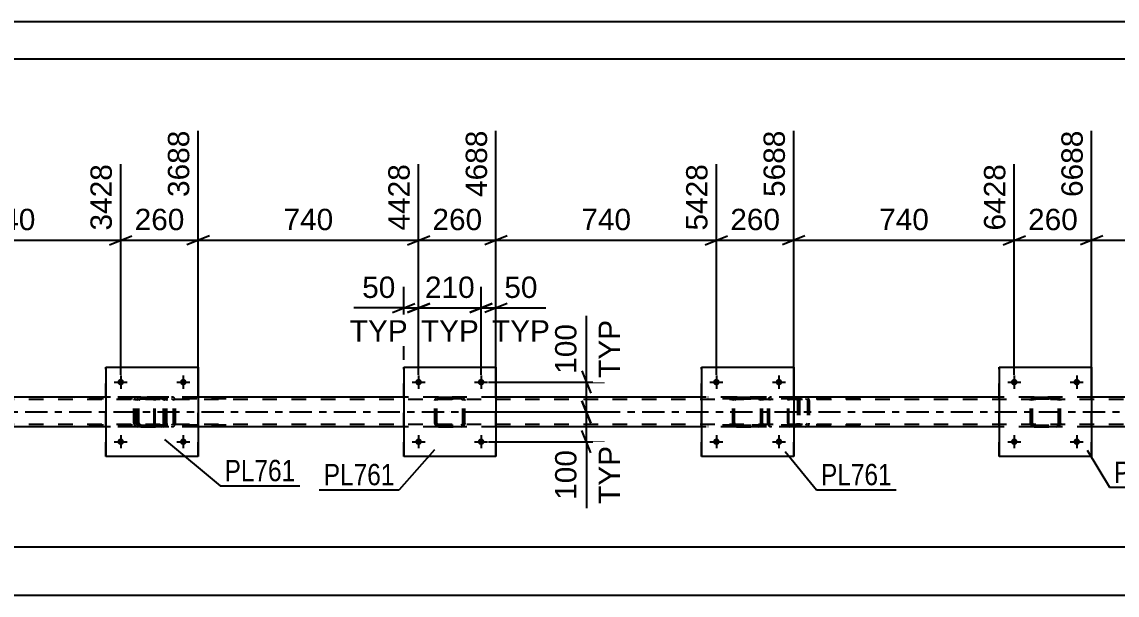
# Model space of a CAD drawing. Header units: millimetres. Extents: x 0 to 841, y 0 to 594.
# Drawn here: x 212.7 to 359.8, y 517.1 to 594 of the extents above; entities that cross this region are included whole.
import ezdxf

# ---------------------------------------------------------------- set-up
doc = ezdxf.new("R2010")
doc.units = ezdxf.units.MM
doc.linetypes.add('DXK_LINE_DOT2', pattern=[3.9198, 1.9599, -1.9599])
doc.linetypes.add('DXK_LINE_DOT3', pattern=[5.9187, 2.979, -0.9799, 0.9799, -0.9799])
doc.styles.add('Arial', font='ARIAL.TTF', dxfattribs={"height": 0.2})
doc.styles.add('Arial Narrow', font='ARIALN.TTF', dxfattribs={"height": 0.2})

# ---------------------------------------------------------------- blocks, each defined once
blk = doc.blocks.new('Unknown-318886728-1115')
at = {"color": 5, "linetype": 'Continuous'}
for p, q in [((841, 594), (0, 594)), ((836, 589), (5, 589))]:
    blk.add_line(p, q, dxfattribs=at)
blk = doc.blocks.new('Part-318886728-5360 - 5344')
at = {"color": 2, "linetype": 'Continuous'}
for p, q in [((263.97, 547.65), (263.97, 535.65)), ((263.97, 547.65), (276.37, 547.65)), ((276.37, 547.65), (276.37, 535.65)), ((276.37, 535.65), (263.97, 535.65))]:
    blk.add_line(p, q, dxfattribs=at)
at = {"color": 7, "linetype": 'DXK_LINE_DOT2'}
for p, q in [((263.97, 535.65), (263.97, 547.65)), ((276.37, 535.65), (276.37, 547.65))]:
    blk.add_line(p, q, dxfattribs=at)
blk = doc.blocks.new('Part-318886728-5349 - 5344')
at = {"color": 7, "linetype": 'DXK_LINE_DOT2'}
for p, q in [((308.17, 543.17), (308.21, 543.35)), ((308.21, 543.35), (308.17, 543.17)), ((308.17, 540.13), (308.17, 543.17)), ((308.41, 543.17), (308.43, 543.26)), ((308.43, 543.26), (308.41, 543.17)), ((308.41, 540.13), (308.41, 543.17)), ((308.43, 543.26), (308.48, 543.34)), ((308.48, 543.34), (308.43, 543.26)), ((308.47, 543.61), (308.65, 543.65)), ((308.65, 543.65), (308.47, 543.61)), ((308.48, 543.34), (308.56, 543.39)), ((308.56, 543.39), (308.48, 543.34)), ((308.56, 543.39), (308.65, 543.41)), ((308.65, 543.41), (308.56, 543.39)), ((308.65, 543.65), (311.69, 543.65)), ((308.65, 543.65), (308.65, 543.65)), ((308.65, 543.65), (311.69, 543.65)), ((308.65, 543.41), (311.69, 543.41)), ((308.65, 543.41), (308.65, 543.41)), ((311.69, 543.41), (308.65, 543.41)), ((311.69, 543.65), (311.69, 543.65)), ((311.69, 543.65), (311.87, 543.61)), ((311.87, 543.61), (311.69, 543.65)), ((311.69, 543.41), (311.69, 543.41)), ((311.69, 543.41), (311.78, 543.39)), ((311.78, 543.39), (311.69, 543.41)), ((311.78, 543.39), (311.86, 543.34)), ((311.86, 543.34), (311.78, 543.39)), ((311.86, 543.34), (311.91, 543.26)), ((311.91, 543.26), (311.86, 543.34)), ((311.91, 543.26), (311.93, 543.17)), ((311.93, 543.17), (311.91, 543.26)), ((311.93, 540.13), (311.93, 543.17)), ((312.13, 543.35), (312.17, 543.17)), ((312.17, 543.17), (312.13, 543.35)), ((312.17, 540.13), (312.17, 543.17)), ((308.21, 539.94), (308.17, 540.13)), ((308.17, 540.13), (308.21, 539.94)), ((308.43, 540.03), (308.41, 540.13)), ((308.41, 540.13), (308.43, 540.03)), ((308.48, 539.96), (308.43, 540.03)), ((308.43, 540.03), (308.48, 539.96)), ((308.56, 539.9), (308.48, 539.96)), ((308.48, 539.96), (308.56, 539.9)), ((308.65, 539.89), (308.56, 539.9)), ((308.56, 539.9), (308.65, 539.89)), ((308.65, 539.89), (311.69, 539.89)), ((308.65, 539.89), (308.65, 539.89)), ((308.65, 539.89), (311.69, 539.89)), ((311.78, 539.9), (311.69, 539.89)), ((311.69, 539.89), (311.78, 539.9)), ((311.69, 539.89), (311.69, 539.89)), ((311.86, 539.96), (311.78, 539.9)), ((311.78, 539.9), (311.86, 539.96)), ((311.91, 540.03), (311.86, 539.96)), ((311.86, 539.96), (311.91, 540.03)), ((311.93, 540.13), (311.91, 540.03)), ((311.91, 540.03), (311.93, 540.13)), ((312.17, 540.13), (312.13, 539.94)), ((312.13, 539.94), (312.17, 540.13)), ((308.65, 539.65), (308.47, 539.68)), ((308.47, 539.68), (308.65, 539.65)), ((308.65, 539.65), (311.69, 539.65)), ((308.65, 539.65), (308.65, 539.65)), ((308.65, 539.65), (311.69, 539.65)), ((311.87, 539.68), (311.69, 539.65)), ((311.69, 539.65), (311.87, 539.68)), ((311.69, 539.65), (311.69, 539.65))]:
    blk.add_line(p, q, dxfattribs=at)
at = {"color": 7, "linetype": 'DXK_LINE_DOT3'}
blk.add_line((310.17, 541.64), (310.17, 541.65), dxfattribs=at)
at = {"color": 7, "linetype": 'DXK_LINE_DOT2'}
for centre, start, end in [((308.65, 543.17), 112.5, 157.5), ((308.65, 543.17), 112.5, 157.5), ((311.69, 543.17), 22.5, 67.5), ((311.69, 543.17), 22.5, 67.5), ((308.65, 540.13), 202.5, 247.5), ((308.65, 540.13), 202.5, 247.5), ((311.69, 540.13), 292.5, 337.5), ((311.69, 540.13), 292.5, 337.5)]:
    blk.add_arc(centre, 0.48, start, end, dxfattribs=at)
blk = doc.blocks.new('Part-318886728-5433 - 5344')
at = {"color": 7, "linetype": 'DXK_LINE_DOT2'}
for p, q in [((230.46, 543.35), (230.44, 543.17)), ((230.44, 540.13), (230.44, 543.17)), ((230.52, 543.51), (230.46, 543.35)), ((230.61, 543.61), (230.52, 543.51)), ((230.58, 543.17), (230.59, 543.26)), ((230.58, 540.13), (230.58, 543.17)), ((230.59, 543.26), (230.62, 543.34)), ((230.71, 543.65), (230.61, 543.61)), ((230.62, 543.34), (230.66, 543.39)), ((230.66, 543.39), (230.71, 543.41)), ((240.12, 543.65), (230.71, 543.65)), ((240.12, 543.41), (230.71, 543.41)), ((231.99, 543.41), (231.99, 543.65)), ((233, 543.61), (232.8, 543.65)), ((232.8, 543.41), (232.9, 543.39)), ((232.9, 543.39), (232.98, 543.34)), ((232.98, 543.34), (233.04, 543.26)), ((233.04, 543.26), (233.06, 543.17)), ((233.06, 540.13), (233.06, 543.17)), ((233.31, 543.17), (233.27, 543.35)), ((233.31, 540.13), (233.31, 543.17)), ((230.44, 540.13), (230.46, 539.94)), ((230.46, 539.94), (230.52, 539.79)), ((230.59, 540.03), (230.58, 540.13)), ((230.62, 539.96), (230.59, 540.03)), ((230.66, 539.9), (230.62, 539.96)), ((230.71, 539.89), (230.66, 539.9)), ((240.12, 539.89), (230.71, 539.89)), ((231.99, 539.65), (231.99, 539.89)), ((232.9, 539.9), (232.8, 539.89)), ((232.98, 539.96), (232.9, 539.9)), ((233.04, 540.03), (232.98, 539.96)), ((233.06, 540.13), (233.04, 540.03)), ((233.27, 539.94), (233.31, 540.13)), ((230.52, 539.79), (230.61, 539.68)), ((230.61, 539.68), (230.71, 539.65)), ((240.12, 539.65), (230.71, 539.65)), ((232.8, 539.65), (233, 539.68))]:
    blk.add_line(p, q, dxfattribs=at)
for centre, start, end in [((232.82, 543.15), 23.8494, 68.8059), ((232.82, 540.14), 291.1941, 336.1506)]:
    blk.add_arc(centre, 0.492, start, end, dxfattribs=at)
blk = doc.blocks.new('Part-318886728-5354 - 5344')
at = {"color": 2, "linetype": 'Continuous'}
for p, q in [((303.97, 547.65), (303.97, 535.65)), ((303.97, 547.65), (316.37, 547.65)), ((316.37, 547.65), (316.37, 535.65)), ((316.37, 535.65), (303.97, 535.65))]:
    blk.add_line(p, q, dxfattribs=at)
at = {"color": 7, "linetype": 'DXK_LINE_DOT2'}
for p, q in [((303.97, 535.65), (303.97, 547.65)), ((316.37, 535.65), (316.37, 547.65))]:
    blk.add_line(p, q, dxfattribs=at)
blk = doc.blocks.new('Part-318886728-5355 - 5344')
at = {"color": 7, "linetype": 'DXK_LINE_DOT2'}
for p, q in [((268.17, 543.17), (268.21, 543.35)), ((268.21, 543.35), (268.17, 543.17)), ((268.17, 540.13), (268.17, 543.17)), ((268.41, 543.17), (268.43, 543.26)), ((268.43, 543.26), (268.41, 543.17)), ((268.41, 540.13), (268.41, 543.17)), ((268.43, 543.26), (268.48, 543.34)), ((268.48, 543.34), (268.43, 543.26)), ((268.47, 543.61), (268.65, 543.65)), ((268.65, 543.65), (268.47, 543.61)), ((268.48, 543.34), (268.56, 543.39)), ((268.56, 543.39), (268.48, 543.34)), ((268.56, 543.39), (268.65, 543.41)), ((268.65, 543.41), (268.56, 543.39)), ((268.65, 543.65), (271.69, 543.65)), ((268.65, 543.65), (268.65, 543.65)), ((268.65, 543.65), (271.69, 543.65)), ((268.65, 543.41), (271.69, 543.41)), ((268.65, 543.41), (268.65, 543.41)), ((271.69, 543.41), (268.65, 543.41)), ((271.69, 543.65), (271.69, 543.65)), ((271.69, 543.65), (271.87, 543.61)), ((271.87, 543.61), (271.69, 543.65)), ((271.69, 543.41), (271.69, 543.41)), ((271.69, 543.41), (271.78, 543.39)), ((271.78, 543.39), (271.69, 543.41)), ((271.78, 543.39), (271.86, 543.34)), ((271.86, 543.34), (271.78, 543.39)), ((271.86, 543.34), (271.91, 543.26)), ((271.91, 543.26), (271.86, 543.34)), ((271.91, 543.26), (271.93, 543.17)), ((271.93, 543.17), (271.91, 543.26)), ((271.93, 540.13), (271.93, 543.17)), ((272.13, 543.35), (272.17, 543.17)), ((272.17, 543.17), (272.13, 543.35)), ((272.17, 540.13), (272.17, 543.17)), ((268.21, 539.94), (268.17, 540.13)), ((268.17, 540.13), (268.21, 539.94)), ((268.43, 540.03), (268.41, 540.13)), ((268.41, 540.13), (268.43, 540.03)), ((268.48, 539.96), (268.43, 540.03)), ((268.43, 540.03), (268.48, 539.96)), ((268.56, 539.9), (268.48, 539.96)), ((268.48, 539.96), (268.56, 539.9)), ((268.65, 539.89), (268.56, 539.9)), ((268.56, 539.9), (268.65, 539.89)), ((268.65, 539.89), (271.69, 539.89)), ((268.65, 539.89), (268.65, 539.89)), ((268.65, 539.89), (271.69, 539.89)), ((271.78, 539.9), (271.69, 539.89)), ((271.69, 539.89), (271.78, 539.9)), ((271.69, 539.89), (271.69, 539.89)), ((271.86, 539.96), (271.78, 539.9)), ((271.78, 539.9), (271.86, 539.96)), ((271.91, 540.03), (271.86, 539.96)), ((271.86, 539.96), (271.91, 540.03)), ((271.93, 540.13), (271.91, 540.03)), ((271.91, 540.03), (271.93, 540.13)), ((272.17, 540.13), (272.13, 539.94)), ((272.13, 539.94), (272.17, 540.13)), ((268.65, 539.65), (268.47, 539.68)), ((268.47, 539.68), (268.65, 539.65)), ((268.65, 539.65), (271.69, 539.65)), ((268.65, 539.65), (268.65, 539.65)), ((268.65, 539.65), (271.69, 539.65)), ((271.87, 539.68), (271.69, 539.65)), ((271.69, 539.65), (271.87, 539.68)), ((271.69, 539.65), (271.69, 539.65))]:
    blk.add_line(p, q, dxfattribs=at)
at = {"color": 7, "linetype": 'DXK_LINE_DOT3'}
blk.add_line((270.17, 541.64), (270.17, 541.65), dxfattribs=at)
at = {"color": 7, "linetype": 'DXK_LINE_DOT2'}
for centre, start, end in [((268.65, 543.17), 112.5, 157.5), ((268.65, 543.17), 112.5, 157.5), ((271.69, 543.17), 22.5, 67.5), ((271.69, 543.17), 22.5, 67.5), ((268.65, 540.13), 202.5, 247.5), ((268.65, 540.13), 202.5, 247.5), ((271.69, 540.13), 292.5, 337.5), ((271.69, 540.13), 292.5, 337.5)]:
    blk.add_arc(centre, 0.48, start, end, dxfattribs=at)
blk = doc.blocks.new('Part-318886728-5361 - 5344')
at = {"color": 7, "linetype": 'DXK_LINE_DOT2'}
for p, q in [((228.17, 543.17), (228.21, 543.35)), ((228.21, 543.35), (228.17, 543.17)), ((228.17, 540.13), (228.17, 543.17)), ((228.41, 543.17), (228.43, 543.26)), ((228.43, 543.26), (228.41, 543.17)), ((228.41, 540.13), (228.41, 543.17)), ((228.43, 543.26), (228.48, 543.34)), ((228.48, 543.34), (228.43, 543.26)), ((228.47, 543.61), (228.65, 543.65)), ((228.65, 543.65), (228.47, 543.61)), ((228.48, 543.34), (228.56, 543.39)), ((228.56, 543.39), (228.48, 543.34)), ((228.56, 543.39), (228.65, 543.41)), ((228.65, 543.41), (228.56, 543.39)), ((228.65, 543.65), (231.69, 543.65)), ((228.65, 543.65), (228.65, 543.65)), ((228.65, 543.65), (231.69, 543.65)), ((228.65, 543.41), (231.69, 543.41)), ((228.65, 543.41), (228.65, 543.41)), ((231.69, 543.41), (228.65, 543.41)), ((231.69, 543.65), (231.69, 543.65)), ((231.69, 543.65), (231.87, 543.61)), ((231.87, 543.61), (231.69, 543.65)), ((231.69, 543.41), (231.69, 543.41)), ((231.69, 543.41), (231.78, 543.39)), ((231.78, 543.39), (231.69, 543.41)), ((231.78, 543.39), (231.86, 543.34)), ((231.86, 543.34), (231.78, 543.39)), ((231.86, 543.34), (231.91, 543.26)), ((231.91, 543.26), (231.86, 543.34)), ((231.91, 543.26), (231.93, 543.17)), ((231.93, 543.17), (231.91, 543.26)), ((231.93, 540.13), (231.93, 543.17)), ((232.13, 543.35), (232.17, 543.17)), ((232.17, 543.17), (232.13, 543.35)), ((232.17, 540.13), (232.17, 543.17)), ((228.21, 539.94), (228.17, 540.13)), ((228.17, 540.13), (228.21, 539.94)), ((228.43, 540.03), (228.41, 540.13)), ((228.41, 540.13), (228.43, 540.03)), ((228.48, 539.96), (228.43, 540.03)), ((228.43, 540.03), (228.48, 539.96)), ((228.56, 539.9), (228.48, 539.96)), ((228.48, 539.96), (228.56, 539.9)), ((228.65, 539.89), (228.56, 539.9)), ((228.56, 539.9), (228.65, 539.89)), ((228.65, 539.89), (231.69, 539.89)), ((228.65, 539.89), (228.65, 539.89)), ((228.65, 539.89), (231.69, 539.89)), ((231.78, 539.9), (231.69, 539.89)), ((231.69, 539.89), (231.78, 539.9)), ((231.69, 539.89), (231.69, 539.89)), ((231.86, 539.96), (231.78, 539.9)), ((231.78, 539.9), (231.86, 539.96)), ((231.91, 540.03), (231.86, 539.96)), ((231.86, 539.96), (231.91, 540.03)), ((231.93, 540.13), (231.91, 540.03)), ((231.91, 540.03), (231.93, 540.13)), ((232.17, 540.13), (232.13, 539.94)), ((232.13, 539.94), (232.17, 540.13)), ((228.65, 539.65), (228.47, 539.68)), ((228.47, 539.68), (228.65, 539.65)), ((228.65, 539.65), (231.69, 539.65)), ((228.65, 539.65), (228.65, 539.65)), ((228.65, 539.65), (231.69, 539.65)), ((231.87, 539.68), (231.69, 539.65)), ((231.69, 539.65), (231.87, 539.68)), ((231.69, 539.65), (231.69, 539.65))]:
    blk.add_line(p, q, dxfattribs=at)
at = {"color": 7, "linetype": 'DXK_LINE_DOT3'}
blk.add_line((230.17, 541.64), (230.17, 541.65), dxfattribs=at)
at = {"color": 7, "linetype": 'DXK_LINE_DOT2'}
for centre, start, end in [((228.65, 543.17), 112.5, 157.5), ((228.65, 543.17), 112.5, 157.5), ((231.69, 543.17), 22.5, 67.5), ((231.69, 543.17), 22.5, 67.5), ((228.65, 540.13), 202.5, 247.5), ((228.65, 540.13), 202.5, 247.5), ((231.69, 540.13), 292.5, 337.5), ((231.69, 540.13), 292.5, 337.5)]:
    blk.add_arc(centre, 0.48, start, end, dxfattribs=at)
blk = doc.blocks.new('Part-318886728-5366 - 5344')
at = {"color": 2, "linetype": 'Continuous'}
for p, q in [((223.97, 547.65), (223.97, 535.65)), ((223.97, 547.65), (236.37, 547.65)), ((236.37, 547.65), (236.37, 535.65)), ((236.37, 535.65), (223.97, 535.65))]:
    blk.add_line(p, q, dxfattribs=at)
at = {"color": 7, "linetype": 'DXK_LINE_DOT2'}
for p, q in [((223.97, 535.65), (223.97, 547.65)), ((236.37, 535.65), (236.37, 547.65))]:
    blk.add_line(p, q, dxfattribs=at)
blk = doc.blocks.new('Bolt-318886728-5367 - 5344')
at = {"linetype": 'Continuous'}
for points in [[(266.41, 537.65, -1), (265.53, 537.65, -1)], [(274.81, 537.65, -1), (273.93, 537.65, -1)]]:
    blk.add_hatch(color=1, dxfattribs=at).paths.add_polyline_path(points)
at = {"color": 1, "linetype": 'Continuous'}
for p, q in [((265.97, 538.53), (265.97, 536.77)), ((274.37, 538.53), (274.37, 536.77)), ((265.09, 537.65), (266.85, 537.65)), ((273.49, 537.65), (275.25, 537.65))]:
    blk.add_line(p, q, dxfattribs=at)
blk = doc.blocks.new('Bolt-318886728-5368 - 5344')
at = {"linetype": 'Continuous'}
for points in [[(266.41, 545.65, -1), (265.53, 545.65, -1)], [(274.81, 545.65, -1), (273.93, 545.65, -1)]]:
    blk.add_hatch(color=1, dxfattribs=at).paths.add_polyline_path(points)
at = {"color": 1, "linetype": 'Continuous'}
for p, q in [((265.97, 546.53), (265.97, 544.77)), ((274.37, 546.53), (274.37, 544.77)), ((265.09, 545.65), (266.85, 545.65)), ((273.49, 545.65), (275.25, 545.65))]:
    blk.add_line(p, q, dxfattribs=at)
blk = doc.blocks.new('Bolt-318886728-5426 - 5344')
at = {"linetype": 'Continuous'}
for points in [[(226.41, 545.65, -1), (225.53, 545.65, -1)], [(234.81, 545.65, -1), (233.93, 545.65, -1)]]:
    blk.add_hatch(color=1, dxfattribs=at).paths.add_polyline_path(points)
at = {"color": 1, "linetype": 'Continuous'}
for p, q in [((225.97, 546.53), (225.97, 544.77)), ((234.37, 546.53), (234.37, 544.77)), ((225.09, 545.65), (226.85, 545.65)), ((233.49, 545.65), (235.25, 545.65))]:
    blk.add_line(p, q, dxfattribs=at)
blk = doc.blocks.new('Bolt-318886728-5369 - 5344')
at = {"linetype": 'Continuous'}
for points in [[(226.41, 537.65, -1), (225.53, 537.65, -1)], [(234.81, 537.65, -1), (233.93, 537.65, -1)]]:
    blk.add_hatch(color=1, dxfattribs=at).paths.add_polyline_path(points)
at = {"color": 1, "linetype": 'Continuous'}
for p, q in [((225.97, 538.53), (225.97, 536.77)), ((234.37, 538.53), (234.37, 536.77)), ((225.09, 537.65), (226.85, 537.65)), ((233.49, 537.65), (235.25, 537.65))]:
    blk.add_line(p, q, dxfattribs=at)
blk = doc.blocks.new('Bolt-318886728-5370 - 5344')
at = {"linetype": 'Continuous'}
for points in [[(346.41, 545.65, -1), (345.53, 545.65, -1)], [(354.81, 545.65, -1), (353.93, 545.65, -1)]]:
    blk.add_hatch(color=1, dxfattribs=at).paths.add_polyline_path(points)
at = {"color": 1, "linetype": 'Continuous'}
for p, q in [((345.97, 546.53), (345.97, 544.77)), ((354.37, 546.53), (354.37, 544.77)), ((345.09, 545.65), (346.85, 545.65)), ((353.49, 545.65), (355.25, 545.65))]:
    blk.add_line(p, q, dxfattribs=at)
blk = doc.blocks.new('Bolt-318886728-5381 - 5344')
at = {"linetype": 'Continuous'}
for points in [[(346.41, 537.65, -1), (345.53, 537.65, -1)], [(354.81, 537.65, -1), (353.93, 537.65, -1)]]:
    blk.add_hatch(color=1, dxfattribs=at).paths.add_polyline_path(points)
at = {"color": 1, "linetype": 'Continuous'}
for p, q in [((345.97, 538.53), (345.97, 536.77)), ((354.37, 538.53), (354.37, 536.77)), ((345.09, 537.65), (346.85, 537.65)), ((353.49, 537.65), (355.25, 537.65))]:
    blk.add_line(p, q, dxfattribs=at)
blk = doc.blocks.new('Part-318886728-5395 - 5344')
at = {"color": 2, "linetype": 'Continuous'}
for p, q in [((343.97, 547.65), (343.97, 535.65)), ((343.97, 547.65), (356.37, 547.65)), ((356.37, 547.65), (356.37, 535.65)), ((356.37, 535.65), (343.97, 535.65))]:
    blk.add_line(p, q, dxfattribs=at)
at = {"color": 7, "linetype": 'DXK_LINE_DOT2'}
for p, q in [((343.97, 535.65), (343.97, 547.65)), ((356.37, 535.65), (356.37, 547.65))]:
    blk.add_line(p, q, dxfattribs=at)
blk = doc.blocks.new('Part-318886728-5396 - 5344')
at = {"color": 7, "linetype": 'DXK_LINE_DOT2'}
for p, q in [((348.17, 543.17), (348.2, 543.35)), ((348.2, 543.35), (348.17, 543.17)), ((348.17, 540.13), (348.17, 543.17)), ((348.41, 543.17), (348.43, 543.26)), ((348.43, 543.26), (348.41, 543.17)), ((348.41, 540.13), (348.41, 543.17)), ((348.43, 543.26), (348.48, 543.34)), ((348.48, 543.34), (348.43, 543.26)), ((348.46, 543.61), (348.65, 543.65)), ((348.65, 543.65), (348.46, 543.61)), ((348.48, 543.34), (348.56, 543.39)), ((348.56, 543.39), (348.48, 543.34)), ((348.56, 543.39), (348.65, 543.41)), ((348.65, 543.41), (348.56, 543.39)), ((348.65, 543.65), (351.69, 543.65)), ((348.65, 543.65), (348.65, 543.65)), ((348.65, 543.65), (351.69, 543.65)), ((348.65, 543.41), (351.69, 543.41)), ((348.65, 543.41), (348.65, 543.41)), ((351.69, 543.41), (348.65, 543.41)), ((351.69, 543.65), (351.69, 543.65)), ((351.69, 543.65), (351.87, 543.61)), ((351.87, 543.61), (351.69, 543.65)), ((351.69, 543.41), (351.69, 543.41)), ((351.69, 543.41), (351.78, 543.39)), ((351.78, 543.39), (351.69, 543.41)), ((351.78, 543.39), (351.86, 543.34)), ((351.86, 543.34), (351.78, 543.39)), ((351.86, 543.34), (351.91, 543.26)), ((351.91, 543.26), (351.86, 543.34)), ((351.91, 543.26), (351.93, 543.17)), ((351.93, 543.17), (351.91, 543.26)), ((351.93, 540.13), (351.93, 543.17)), ((352.13, 543.35), (352.17, 543.17)), ((352.17, 543.17), (352.13, 543.35)), ((352.17, 540.13), (352.17, 543.17)), ((348.2, 539.94), (348.17, 540.13)), ((348.17, 540.13), (348.2, 539.94)), ((348.43, 540.03), (348.41, 540.13)), ((348.41, 540.13), (348.43, 540.03)), ((348.48, 539.96), (348.43, 540.03)), ((348.43, 540.03), (348.48, 539.96)), ((348.56, 539.9), (348.48, 539.96)), ((348.48, 539.96), (348.56, 539.9)), ((348.65, 539.89), (348.56, 539.9)), ((348.56, 539.9), (348.65, 539.89)), ((348.65, 539.89), (351.69, 539.89)), ((348.65, 539.89), (348.65, 539.89)), ((348.65, 539.89), (351.69, 539.89)), ((351.78, 539.9), (351.69, 539.89)), ((351.69, 539.89), (351.78, 539.9)), ((351.69, 539.89), (351.69, 539.89)), ((351.86, 539.96), (351.78, 539.9)), ((351.78, 539.9), (351.86, 539.96)), ((351.91, 540.03), (351.86, 539.96)), ((351.86, 539.96), (351.91, 540.03)), ((351.93, 540.13), (351.91, 540.03)), ((351.91, 540.03), (351.93, 540.13)), ((352.17, 540.13), (352.13, 539.94)), ((352.13, 539.94), (352.17, 540.13)), ((348.65, 539.65), (348.46, 539.68)), ((348.46, 539.68), (348.65, 539.65)), ((348.65, 539.65), (351.69, 539.65)), ((348.65, 539.65), (348.65, 539.65)), ((348.65, 539.65), (351.69, 539.65)), ((351.87, 539.68), (351.69, 539.65)), ((351.69, 539.65), (351.87, 539.68)), ((351.69, 539.65), (351.69, 539.65))]:
    blk.add_line(p, q, dxfattribs=at)
at = {"color": 7, "linetype": 'DXK_LINE_DOT3'}
blk.add_line((350.17, 541.64), (350.17, 541.65), dxfattribs=at)
at = {"color": 7, "linetype": 'DXK_LINE_DOT2'}
for centre, start, end in [((348.65, 543.17), 112.5, 157.5), ((348.65, 543.17), 112.5, 157.5), ((351.69, 543.17), 22.5, 67.5), ((351.69, 543.17), 22.5, 67.5), ((348.65, 540.13), 202.5, 247.5), ((348.65, 540.13), 202.5, 247.5), ((351.69, 540.13), 292.5, 337.5), ((351.69, 540.13), 292.5, 337.5)]:
    blk.add_arc(centre, 0.48, start, end, dxfattribs=at)
blk = doc.blocks.new('Part-318886728-5453 - 5344')
at = {"color": 7, "linetype": 'DXK_LINE_DOT2'}
for p, q in [((764.37, 543.33), (88.85, 543.33)), ((236.37, 543.65), (223.97, 543.65)), ((276.37, 543.65), (263.97, 543.65)), ((316.37, 543.65), (303.97, 543.65)), ((356.37, 543.65), (343.97, 543.65)), ((764.37, 539.97), (88.85, 539.97)), ((236.37, 539.65), (223.97, 539.65)), ((276.37, 539.65), (263.97, 539.65)), ((316.37, 539.65), (303.97, 539.65)), ((356.37, 539.65), (343.97, 539.65))]:
    blk.add_line(p, q, dxfattribs=at)
at = {"color": 2, "linetype": 'Continuous'}
for p, q in [((223.97, 543.65), (196.37, 543.65)), ((263.97, 543.65), (236.37, 543.65)), ((303.97, 543.65), (276.37, 543.65)), ((343.97, 543.65), (316.37, 543.65)), ((383.97, 543.65), (356.37, 543.65)), ((223.97, 539.65), (196.37, 539.65)), ((263.97, 539.65), (236.37, 539.65)), ((303.97, 539.65), (276.37, 539.65)), ((343.97, 539.65), (316.37, 539.65)), ((383.97, 539.65), (356.37, 539.65))]:
    blk.add_line(p, q, dxfattribs=at)
at = {"color": 7, "linetype": 'DXK_LINE_DOT3'}
blk.add_line((88.85, 541.65), (764.37, 541.65), dxfattribs=at)
blk = doc.blocks.new('Bolt-318886728-5455 - 5344')
at = {"linetype": 'Continuous'}
for points in [[(306.41, 537.65, -1), (305.53, 537.65, -1)], [(314.81, 537.65, -1), (313.93, 537.65, -1)]]:
    blk.add_hatch(color=1, dxfattribs=at).paths.add_polyline_path(points)
at = {"color": 1, "linetype": 'Continuous'}
for p, q in [((305.97, 538.53), (305.97, 536.77)), ((314.37, 538.53), (314.37, 536.77)), ((305.09, 537.65), (306.85, 537.65)), ((313.49, 537.65), (315.25, 537.65))]:
    blk.add_line(p, q, dxfattribs=at)
blk = doc.blocks.new('Bolt-318886728-5456 - 5344')
at = {"linetype": 'Continuous'}
for points in [[(306.41, 545.65, -1), (305.53, 545.65, -1)], [(314.81, 545.65, -1), (313.93, 545.65, -1)]]:
    blk.add_hatch(color=1, dxfattribs=at).paths.add_polyline_path(points)
at = {"color": 1, "linetype": 'Continuous'}
for p, q in [((305.97, 546.53), (305.97, 544.77)), ((314.37, 546.53), (314.37, 544.77)), ((305.09, 545.65), (306.85, 545.65)), ((313.49, 545.65), (315.25, 545.65))]:
    blk.add_line(p, q, dxfattribs=at)
blk = doc.blocks.new('Part-318886728-5563 - 5344')
at = {"color": 7, "linetype": 'DXK_LINE_DOT2'}
for p, q in [((316.61, 543.65), (304.84, 543.65)), ((316.61, 543.41), (304.84, 543.41)), ((312.91, 543.35), (312.87, 543.17)), ((312.87, 540.13), (312.87, 543.17)), ((313.12, 543.17), (313.14, 543.26)), ((313.12, 540.13), (313.12, 543.17)), ((313.14, 543.26), (313.2, 543.34)), ((313.38, 543.65), (313.18, 543.61)), ((313.2, 543.34), (313.28, 543.39)), ((313.28, 543.39), (313.38, 543.41)), ((316.81, 543.61), (316.61, 543.65)), ((316.61, 543.41), (316.71, 543.39)), ((316.71, 543.39), (316.79, 543.34)), ((316.79, 543.34), (316.85, 543.26)), ((316.85, 543.26), (316.87, 543.17)), ((316.87, 543.17), (316.87, 540.13)), ((317.09, 543.33), (317.09, 543.35)), ((317.12, 543.17), (317.09, 543.33)), ((317.12, 543.17), (317.12, 540.13)), ((316.61, 539.89), (304.84, 539.89)), ((312.87, 540.13), (312.91, 539.94)), ((313.14, 540.03), (313.12, 540.13)), ((313.2, 539.96), (313.14, 540.03)), ((313.28, 539.9), (313.2, 539.96)), ((313.38, 539.89), (313.28, 539.9)), ((316.71, 539.9), (316.61, 539.89)), ((316.79, 539.96), (316.71, 539.9)), ((316.85, 540.03), (316.79, 539.96)), ((316.85, 540.06), (316.87, 540.13)), ((316.85, 540.03), (316.85, 540.06)), ((317.09, 539.94), (317.11, 540.06)), ((317.11, 540.06), (317.12, 540.13)), ((316.61, 539.65), (304.84, 539.65)), ((313.18, 539.68), (313.38, 539.65)), ((316.61, 539.65), (316.81, 539.68))]:
    blk.add_line(p, q, dxfattribs=at)
for centre, start, end in [((313.36, 543.15), 110.7583, 155.68), ((316.63, 543.15), 24.32, 69.2417), ((313.36, 540.15), 204.32, 249.2417), ((316.63, 540.15), 290.7583, 335.68)]:
    blk.add_arc(centre, 0.496, start, end, dxfattribs=at)
blk = doc.blocks.new('Part-318886728-5578 - 5344')
at = {"color": 7, "linetype": 'DXK_LINE_DOT2'}
for p, q in [((231.48, 543.65), (219.7, 543.65)), ((231.48, 543.41), (219.7, 543.41)), ((227.77, 543.35), (227.73, 543.17)), ((227.73, 540.13), (227.73, 543.17)), ((227.99, 543.17), (228.01, 543.26)), ((227.99, 540.13), (227.99, 543.17)), ((228.01, 543.26), (228.06, 543.34)), ((228.24, 543.65), (228.05, 543.61)), ((228.06, 543.34), (228.15, 543.39)), ((228.15, 543.39), (228.24, 543.41)), ((231.67, 543.61), (231.48, 543.65)), ((231.48, 543.41), (231.58, 543.39)), ((231.58, 543.39), (231.66, 543.34)), ((231.66, 543.34), (231.72, 543.26)), ((231.72, 543.26), (231.73, 543.17)), ((231.73, 540.13), (231.73, 543.17)), ((231.99, 543.17), (231.95, 543.35)), ((231.99, 540.13), (231.99, 543.17)), ((231.48, 539.89), (219.7, 539.89)), ((227.73, 540.13), (227.77, 539.94)), ((228.01, 540.03), (227.99, 540.13)), ((228.06, 539.96), (228.01, 540.03)), ((228.15, 539.9), (228.06, 539.96)), ((228.24, 539.89), (228.15, 539.9)), ((231.58, 539.9), (231.48, 539.89)), ((231.66, 539.96), (231.58, 539.9)), ((231.72, 540.03), (231.66, 539.96)), ((231.73, 540.13), (231.72, 540.03)), ((231.95, 539.94), (231.99, 540.13)), ((231.48, 539.65), (219.7, 539.65)), ((228.05, 539.68), (228.24, 539.65)), ((231.48, 539.65), (231.67, 539.68))]:
    blk.add_line(p, q, dxfattribs=at)
for centre, start, end in [((228.22, 543.15), 110.7583, 155.68), ((231.5, 543.15), 24.32, 69.2417), ((228.22, 540.15), 204.32, 249.2417), ((231.5, 540.15), 290.7583, 335.68)]:
    blk.add_arc(centre, 0.496, start, end, dxfattribs=at)
blk = doc.blocks.new('Part-318886728-5580 - 5344')
at = {"color": 7, "linetype": 'DXK_LINE_DOT2'}
for p, q in [((315.6, 543.35), (315.58, 543.17)), ((315.58, 540.13), (315.58, 543.17)), ((315.66, 543.51), (315.6, 543.35)), ((315.74, 543.61), (315.66, 543.51)), ((315.71, 543.17), (315.72, 543.26)), ((315.71, 540.13), (315.71, 543.17)), ((315.72, 543.26), (315.75, 543.34)), ((315.85, 543.65), (315.74, 543.61)), ((315.75, 543.34), (315.8, 543.39)), ((315.8, 543.39), (315.85, 543.41)), ((325.25, 543.65), (315.85, 543.65)), ((325.25, 543.41), (315.85, 543.41)), ((317.12, 543.65), (317.12, 543.41)), ((318.13, 543.61), (317.94, 543.65)), ((317.94, 543.41), (318.04, 543.39)), ((318.04, 543.39), (318.12, 543.34)), ((318.12, 543.34), (318.17, 543.26)), ((318.17, 543.26), (318.19, 543.17)), ((318.19, 543.17), (318.19, 540.13)), ((318.41, 543.33), (318.4, 543.35)), ((318.44, 543.17), (318.41, 543.33)), ((318.44, 543.17), (318.44, 540.13)), ((315.58, 540.13), (315.6, 539.94)), ((315.6, 539.94), (315.66, 539.79)), ((315.72, 540.03), (315.71, 540.13)), ((315.75, 539.96), (315.72, 540.03)), ((315.8, 539.9), (315.75, 539.96)), ((315.85, 539.89), (315.8, 539.9)), ((325.25, 539.89), (315.85, 539.89)), ((317.12, 539.65), (317.12, 539.89)), ((318.04, 539.9), (317.94, 539.89)), ((318.12, 539.96), (318.04, 539.9)), ((318.17, 540.03), (318.12, 539.96)), ((318.17, 540.03), (318.18, 540.06)), ((318.18, 540.06), (318.19, 540.13)), ((318.4, 539.94), (318.43, 540.06)), ((318.43, 540.06), (318.44, 540.13)), ((315.66, 539.79), (315.74, 539.68)), ((315.74, 539.68), (315.85, 539.65)), ((325.25, 539.65), (315.85, 539.65)), ((317.94, 539.65), (318.13, 539.68))]:
    blk.add_line(p, q, dxfattribs=at)
for centre, start, end in [((317.95, 543.15), 23.8494, 68.8059), ((317.95, 540.14), 291.1941, 336.1506)]:
    blk.add_arc(centre, 0.492, start, end, dxfattribs=at)
blk = doc.blocks.new('StraightDimension-318886728-6317 - 5344')
at = {"color": 7, "linetype": 'Continuous'}
for p, q in [((236.37, 544.65), (236.37, 579.4)), ((265.97, 546.65), (265.97, 574.9)), ((237.87, 565.3), (234.87, 564.1)), ((264.47, 564.1), (267.47, 565.3)), ((236.37, 564.7), (265.97, 564.7))]:
    blk.add_line(p, q, dxfattribs=at)
at = {"color": 0}
blk.add_wipeout([(255.11, 565.45), (255.11, 569.65), (247.23, 569.65), (247.23, 565.45)], dxfattribs=at)
at = {"color": 3, "style": 'Arial'}
blk.add_text('740', height=2.865, dxfattribs=at).set_placement((247.83, 566.05))
at = {"color": 0, "linetype": 'Continuous'}
blk.add_wipeout([(265.37, 575.5), (261.17, 575.5), (261.17, 565.4), (265.37, 565.4)], dxfattribs=at)
at = {"color": 3, "linetype": 'Continuous', "style": 'Arial'}
blk.add_text('4428', height=2.865, rotation=90.0002, dxfattribs=at).set_placement((264.77, 566))
blk = doc.blocks.new('StraightDimension-318886728-6357 - 5344')
at = {"color": 7, "linetype": 'Continuous'}
for p, q in [((196.37, 544.65), (196.37, 579.4)), ((225.97, 546.65), (225.97, 574.9)), ((197.87, 565.3), (194.87, 564.1)), ((224.47, 564.1), (227.47, 565.3)), ((196.37, 564.7), (225.97, 564.7))]:
    blk.add_line(p, q, dxfattribs=at)
at = {"color": 0}
blk.add_wipeout([(215.1, 565.45), (215.1, 569.65), (207.23, 569.65), (207.23, 565.45)], dxfattribs=at)
at = {"color": 3, "style": 'Arial'}
blk.add_text('740', height=2.865, dxfattribs=at).set_placement((207.83, 566.05))
at = {"color": 0, "linetype": 'Continuous'}
blk.add_wipeout([(225.37, 575.5), (221.17, 575.5), (221.17, 565.4), (225.37, 565.4)], dxfattribs=at)
at = {"color": 3, "linetype": 'Continuous', "style": 'Arial'}
blk.add_text('3428', height=2.865, rotation=90.0002, dxfattribs=at).set_placement((224.77, 566))
blk = doc.blocks.new('StraightDimension-318886728-6257 - 5344')
at = {"color": 7, "linetype": 'Continuous'}
for p, q in [((316.37, 544.65), (316.37, 579.4)), ((305.97, 546.65), (305.97, 574.9)), ((304.47, 564.1), (307.47, 565.3)), ((317.87, 565.3), (314.87, 564.1)), ((305.97, 564.7), (316.37, 564.7))]:
    blk.add_line(p, q, dxfattribs=at)
at = {"color": 0}
blk.add_wipeout([(315.11, 565.45), (315.11, 569.65), (307.24, 569.65), (307.24, 565.45)], dxfattribs=at)
at = {"color": 3, "style": 'Arial'}
blk.add_text('260', height=2.865, dxfattribs=at).set_placement((307.84, 566.05))
at = {"color": 0, "linetype": 'Continuous'}
blk.add_wipeout([(315.77, 580), (311.57, 580), (311.57, 569.9), (315.77, 569.9)], dxfattribs=at)
at = {"color": 3, "linetype": 'Continuous', "style": 'Arial'}
blk.add_text('5688', height=2.865, rotation=90.0002, dxfattribs=at).set_placement((315.17, 570.5))
blk = doc.blocks.new('StraightDimension-318886728-5663 - 5344')
at = {"color": 7, "linetype": 'Continuous'}
for p, q in [((265.97, 546.65), (265.97, 558.45)), ((274.37, 546.65), (274.37, 558.45)), ((264.47, 555), (267.47, 556.2)), ((275.87, 556.2), (272.87, 555)), ((265.97, 555.6), (274.37, 555.6))]:
    blk.add_line(p, q, dxfattribs=at)
at = {"color": 0}
blk.add_wipeout([(274.1, 556.35), (274.1, 560.55), (266.23, 560.55), (266.23, 556.35)], dxfattribs=at)
at = {"color": 0, "linetype": 'Continuous'}
blk.add_wipeout([(274.66, 550.5), (274.66, 554.7), (265.68, 554.7), (265.68, 550.5)], dxfattribs=at)
at = {"color": 3, "style": 'Arial'}
blk.add_text('210', height=2.865, dxfattribs=at).set_placement((266.83, 556.95))
at = {"color": 3, "linetype": 'Continuous', "style": 'Arial'}
blk.add_text('TYP', height=2.865, dxfattribs=at).set_placement((266.28, 551.1))
blk = doc.blocks.new('StraightDimension-318886728-5679 - 5344')
at = {"color": 7, "linetype": 'Continuous'}
for p, q in [((274.37, 546.65), (274.37, 558.45)), ((276.37, 548.65), (276.37, 558.45)), ((272.87, 555), (275.87, 556.2)), ((277.87, 556.2), (274.87, 555)), ((274.37, 555.6), (276.37, 555.6)), ((276.37, 555.6), (283.07, 555.6)), ((276.37, 555.6), (283.07, 555.6))]:
    blk.add_line(p, q, dxfattribs=at)
at = {"color": 0}
blk.add_wipeout([(282.54, 556.35), (282.54, 560.55), (276.89, 560.55), (276.89, 556.35)], dxfattribs=at)
at = {"color": 0, "linetype": 'Continuous'}
blk.add_wipeout([(284.21, 550.5), (284.21, 554.7), (275.23, 554.7), (275.23, 550.5)], dxfattribs=at)
at = {"color": 3, "style": 'Arial'}
blk.add_text('50', height=2.865, dxfattribs=at).set_placement((277.49, 556.95))
at = {"color": 3, "linetype": 'Continuous', "style": 'Arial'}
blk.add_text('TYP', height=2.865, dxfattribs=at).set_placement((275.83, 551.1))
blk = doc.blocks.new('StraightDimension-318886728-5631 - 5344')
at = {"color": 7, "linetype": 'Continuous'}
blk.add_line((88.85, 523.53), (798.22, 523.53), dxfattribs=at)
blk = doc.blocks.new('StraightDimension-318886728-5652 - 5344')
at = {"color": 7, "linetype": 'Continuous'}
blk.add_line((88.21, 517.06), (798.86, 517.06), dxfattribs=at)
blk = doc.blocks.new('StraightDimension-318886728-5692 - 5344')
at = {"color": 7, "linetype": 'Continuous'}
for p, q in [((263.97, 548.65), (263.97, 558.45)), ((265.97, 546.65), (265.97, 558.45)), ((262.47, 555), (265.47, 556.2)), ((267.47, 556.2), (264.47, 555)), ((263.97, 555.6), (257.27, 555.6)), ((263.97, 555.6), (257.27, 555.6)), ((263.97, 555.6), (265.97, 555.6))]:
    blk.add_line(p, q, dxfattribs=at)
at = {"color": 0}
blk.add_wipeout([(263.44, 556.35), (263.44, 560.55), (257.8, 560.55), (257.8, 556.35)], dxfattribs=at)
at = {"color": 0, "linetype": 'Continuous'}
blk.add_wipeout([(265.11, 550.5), (265.11, 554.7), (256.13, 554.7), (256.13, 550.5)], dxfattribs=at)
at = {"color": 3, "style": 'Arial'}
blk.add_text('50', height=2.865, dxfattribs=at).set_placement((258.4, 556.95))
at = {"color": 3, "linetype": 'Continuous', "style": 'Arial'}
blk.add_text('TYP', height=2.865, dxfattribs=at).set_placement((256.73, 551.1))
blk = doc.blocks.new('StraightDimension-318886728-5723 - 5344')
at = {"color": 7, "linetype": 'Continuous'}
for p, q in [((288.52, 545.65), (288.52, 554.57)), ((288.52, 545.65), (288.52, 554.57)), ((287.92, 547.15), (289.12, 544.15)), ((275.37, 545.65), (290.92, 545.65)), ((288.52, 541.65), (288.52, 545.65)), ((289.12, 540.15), (287.92, 543.15)), ((275.17, 541.65), (290.92, 541.65))]:
    blk.add_line(p, q, dxfattribs=at)
at = {"color": 0, "linetype": 'Continuous'}
blk.add_wipeout([(293.62, 554.59), (289.42, 554.59), (289.42, 545.62), (293.62, 545.62)], dxfattribs=at)
at = {"color": 0}
blk.add_wipeout([(287.77, 554.04), (283.57, 554.04), (283.57, 546.17), (287.77, 546.17)], dxfattribs=at)
at = {"color": 3, "style": 'Arial'}
blk.add_text('100', height=2.865, rotation=90.0002, dxfattribs=at).set_placement((287.17, 546.77))
at = {"color": 3, "linetype": 'Continuous', "style": 'Arial'}
blk.add_text('TYP', height=2.865, rotation=90.0002, dxfattribs=at).set_placement((293.02, 546.22))
blk = doc.blocks.new('StraightDimension-318886728-5746 - 5344')
at = {"color": 7, "linetype": 'Continuous'}
for p, q in [((287.92, 543.15), (289.12, 540.15)), ((275.17, 541.65), (290.92, 541.65)), ((288.52, 537.65), (288.52, 541.65)), ((289.12, 536.15), (287.92, 539.15)), ((275.37, 537.65), (290.92, 537.65)), ((288.52, 537.65), (288.52, 528.73)), ((288.52, 537.65), (288.52, 528.73))]:
    blk.add_line(p, q, dxfattribs=at)
at = {"color": 0}
blk.add_wipeout([(287.77, 537.12), (283.57, 537.12), (283.57, 529.25), (287.77, 529.25)], dxfattribs=at)
at = {"color": 0, "linetype": 'Continuous'}
blk.add_wipeout([(293.62, 537.67), (289.42, 537.67), (289.42, 528.7), (293.62, 528.7)], dxfattribs=at)
at = {"color": 3, "style": 'Arial'}
blk.add_text('100', height=2.865, rotation=90.0002, dxfattribs=at).set_placement((287.17, 529.85))
at = {"color": 3, "linetype": 'Continuous', "style": 'Arial'}
blk.add_text('TYP', height=2.865, rotation=90.0002, dxfattribs=at).set_placement((293.02, 529.3))
blk = doc.blocks.new('StraightDimension-318886728-6197 - 5344')
at = {"color": 7, "linetype": 'Continuous'}
for p, q in [((356.37, 544.65), (356.37, 579.4)), ((385.97, 546.65), (385.97, 574.9)), ((357.87, 565.3), (354.87, 564.1)), ((384.47, 564.1), (387.47, 565.3)), ((356.37, 564.7), (385.97, 564.7))]:
    blk.add_line(p, q, dxfattribs=at)
at = {"color": 0}
blk.add_wipeout([(375.1, 565.45), (375.1, 569.65), (367.23, 569.65), (367.23, 565.45)], dxfattribs=at)
at = {"color": 3, "style": 'Arial'}
blk.add_text('740', height=2.865, dxfattribs=at).set_placement((367.83, 566.05))
at = {"color": 0, "linetype": 'Continuous'}
blk.add_wipeout([(385.37, 575.5), (381.17, 575.5), (381.17, 565.4), (385.37, 565.4)], dxfattribs=at)
at = {"color": 3, "linetype": 'Continuous', "style": 'Arial'}
blk.add_text('7428', height=2.865, rotation=90.0002, dxfattribs=at).set_placement((384.77, 566))
blk = doc.blocks.new('StraightDimension-318886728-6217 - 5344')
at = {"color": 7, "linetype": 'Continuous'}
for p, q in [((356.37, 544.65), (356.37, 579.4)), ((345.97, 546.65), (345.97, 574.9)), ((344.47, 564.1), (347.47, 565.3)), ((357.87, 565.3), (354.87, 564.1)), ((345.97, 564.7), (356.37, 564.7))]:
    blk.add_line(p, q, dxfattribs=at)
at = {"color": 0}
blk.add_wipeout([(355.1, 565.45), (355.1, 569.65), (347.23, 569.65), (347.23, 565.45)], dxfattribs=at)
at = {"color": 3, "style": 'Arial'}
blk.add_text('260', height=2.865, dxfattribs=at).set_placement((347.83, 566.05))
at = {"color": 0, "linetype": 'Continuous'}
blk.add_wipeout([(355.77, 580), (351.57, 580), (351.57, 569.9), (355.77, 569.9)], dxfattribs=at)
at = {"color": 3, "linetype": 'Continuous', "style": 'Arial'}
blk.add_text('6688', height=2.865, rotation=90.0002, dxfattribs=at).set_placement((355.17, 570.5))
blk = doc.blocks.new('StraightDimension-318886728-6237 - 5344')
at = {"color": 7, "linetype": 'Continuous'}
for p, q in [((316.37, 544.65), (316.37, 579.4)), ((345.97, 546.65), (345.97, 574.9)), ((317.87, 565.3), (314.87, 564.1)), ((344.47, 564.1), (347.47, 565.3)), ((316.37, 564.7), (345.97, 564.7))]:
    blk.add_line(p, q, dxfattribs=at)
at = {"color": 0}
blk.add_wipeout([(335.1, 565.45), (335.1, 569.65), (327.23, 569.65), (327.23, 565.45)], dxfattribs=at)
at = {"color": 3, "style": 'Arial'}
blk.add_text('740', height=2.865, dxfattribs=at).set_placement((327.83, 566.05))
at = {"color": 0, "linetype": 'Continuous'}
blk.add_wipeout([(345.37, 575.5), (341.17, 575.5), (341.17, 565.4), (345.37, 565.4)], dxfattribs=at)
at = {"color": 3, "linetype": 'Continuous', "style": 'Arial'}
blk.add_text('6428', height=2.865, rotation=90.0002, dxfattribs=at).set_placement((344.77, 566))
blk = doc.blocks.new('StraightDimension-318886728-6277 - 5344')
at = {"color": 7, "linetype": 'Continuous'}
for p, q in [((276.37, 544.65), (276.37, 579.4)), ((305.97, 546.65), (305.97, 574.9)), ((277.87, 565.3), (274.87, 564.1)), ((304.47, 564.1), (307.47, 565.3)), ((276.37, 564.7), (305.97, 564.7))]:
    blk.add_line(p, q, dxfattribs=at)
at = {"color": 0}
blk.add_wipeout([(295.11, 565.45), (295.11, 569.65), (287.23, 569.65), (287.23, 565.45)], dxfattribs=at)
at = {"color": 3, "style": 'Arial'}
blk.add_text('740', height=2.865, dxfattribs=at).set_placement((287.83, 566.05))
at = {"color": 0, "linetype": 'Continuous'}
blk.add_wipeout([(305.37, 575.5), (301.17, 575.5), (301.17, 565.4), (305.37, 565.4)], dxfattribs=at)
at = {"color": 3, "linetype": 'Continuous', "style": 'Arial'}
blk.add_text('5428', height=2.865, rotation=90.0002, dxfattribs=at).set_placement((304.77, 566))
blk = doc.blocks.new('StraightDimension-318886728-6297 - 5344')
at = {"color": 7, "linetype": 'Continuous'}
for p, q in [((276.37, 544.65), (276.37, 579.4)), ((265.97, 546.65), (265.97, 574.9)), ((264.47, 564.1), (267.47, 565.3)), ((277.87, 565.3), (274.87, 564.1)), ((265.97, 564.7), (276.37, 564.7))]:
    blk.add_line(p, q, dxfattribs=at)
at = {"color": 0}
blk.add_wipeout([(275.1, 565.45), (275.1, 569.65), (267.23, 569.65), (267.23, 565.45)], dxfattribs=at)
at = {"color": 3, "style": 'Arial'}
blk.add_text('260', height=2.865, dxfattribs=at).set_placement((267.83, 566.05))
at = {"color": 0, "linetype": 'Continuous'}
blk.add_wipeout([(275.77, 580), (271.57, 580), (271.57, 569.9), (275.77, 569.9)], dxfattribs=at)
at = {"color": 3, "linetype": 'Continuous', "style": 'Arial'}
blk.add_text('4688', height=2.865, rotation=90.0002, dxfattribs=at).set_placement((275.17, 570.5))
blk = doc.blocks.new('StraightDimension-318886728-6337 - 5344')
at = {"color": 7, "linetype": 'Continuous'}
for p, q in [((236.37, 544.65), (236.37, 579.4)), ((225.97, 546.65), (225.97, 574.9)), ((224.47, 564.1), (227.47, 565.3)), ((237.87, 565.3), (234.87, 564.1)), ((225.97, 564.7), (236.37, 564.7))]:
    blk.add_line(p, q, dxfattribs=at)
at = {"color": 0}
blk.add_wipeout([(235.11, 565.45), (235.11, 569.65), (227.24, 569.65), (227.24, 565.45)], dxfattribs=at)
at = {"color": 3, "style": 'Arial'}
blk.add_text('260', height=2.865, dxfattribs=at).set_placement((227.84, 566.05))
at = {"color": 0, "linetype": 'Continuous'}
blk.add_wipeout([(235.77, 580), (231.57, 580), (231.57, 569.9), (235.77, 569.9)], dxfattribs=at)
at = {"color": 3, "linetype": 'Continuous', "style": 'Arial'}
blk.add_text('3688', height=2.865, rotation=90.0002, dxfattribs=at).set_placement((235.17, 570.5))
blk = doc.blocks.new('Mark-318886728-5350 - 5344')
at = {"color": 0}
blk.add_wipeout([(329.52, 531.81), (329.52, 534.81), (320.02, 534.81), (320.02, 531.81)], dxfattribs=at)
blk.add_wipeout([(329.52, 531.81), (329.52, 534.81), (320.02, 534.81), (320.02, 531.81)], dxfattribs=at)
at = {"color": 30, "linetype": 'Continuous'}
for p, q in [((315.21, 536.35), (319.42, 531.21)), ((319.42, 531.21), (330.12, 531.21))]:
    blk.add_line(p, q, dxfattribs=at)
at = {"color": 3, "style": 'Arial Narrow'}
blk.add_text('PL761', height=2.863, dxfattribs=at).set_placement((320.02, 531.81))
blk = doc.blocks.new('Mark-318886728-5362 - 5344')
at = {"color": 0}
blk.add_wipeout([(249.43, 532.35), (249.43, 535.35), (239.92, 535.35), (239.92, 532.35)], dxfattribs=at)
blk.add_wipeout([(249.43, 532.35), (249.43, 535.35), (239.92, 535.35), (239.92, 532.35)], dxfattribs=at)
at = {"color": 30, "linetype": 'Continuous'}
for p, q in [((231.86, 537.95), (239.32, 531.75)), ((239.32, 531.75), (250.03, 531.75))]:
    blk.add_line(p, q, dxfattribs=at)
at = {"color": 3, "style": 'Arial Narrow'}
blk.add_text('PL761', height=2.863, dxfattribs=at).set_placement((239.92, 532.35))
blk = doc.blocks.new('Mark-318886728-5356 - 5344')
at = {"color": 0}
blk.add_wipeout([(262.75, 531.81), (262.75, 534.81), (253.24, 534.81), (253.24, 531.81)], dxfattribs=at)
blk.add_wipeout([(262.75, 531.81), (262.75, 534.81), (253.24, 534.81), (253.24, 531.81)], dxfattribs=at)
at = {"color": 30, "linetype": 'Continuous'}
for p in [(268.13, 536.57), (252.64, 531.21)]:
    blk.add_line(p, (263.35, 531.21), dxfattribs=at)
at = {"color": 3, "style": 'Arial Narrow'}
blk.add_text('PL761', height=2.863, dxfattribs=at).set_placement((253.24, 531.81))
blk = doc.blocks.new('Mark-318886728-5391 - 5344')
at = {"color": 0}
blk.add_wipeout([(368.86, 532.13), (368.86, 535.13), (359.36, 535.13), (359.36, 532.13)], dxfattribs=at)
blk.add_wipeout([(368.86, 532.13), (368.86, 535.13), (359.36, 535.13), (359.36, 532.13)], dxfattribs=at)
at = {"color": 30, "linetype": 'Continuous'}
for p, q in [((355.78, 536.51), (358.76, 531.53)), ((358.76, 531.53), (369.46, 531.53))]:
    blk.add_line(p, q, dxfattribs=at)
at = {"color": 3, "style": 'Arial Narrow'}
blk.add_text('PL761', height=2.863, dxfattribs=at).set_placement((359.36, 532.13))

msp = doc.modelspace()

# ---------------------------------------------------------------- block references
for name in ['Unknown-318886728-1115', 'Part-318886728-5366 - 5344', 'Part-318886728-5360 - 5344', 'Part-318886728-5354 - 5344', 'Part-318886728-5395 - 5344', 'Bolt-318886728-5426 - 5344', 'Bolt-318886728-5368 - 5344', 'Bolt-318886728-5456 - 5344', 'Bolt-318886728-5370 - 5344', 'Part-318886728-5453 - 5344', 'Part-318886728-5578 - 5344', 'Part-318886728-5361 - 5344', 'Part-318886728-5433 - 5344', 'Part-318886728-5355 - 5344', 'Part-318886728-5563 - 5344', 'Part-318886728-5349 - 5344', 'Part-318886728-5580 - 5344', 'Part-318886728-5396 - 5344', 'Bolt-318886728-5369 - 5344', 'Bolt-318886728-5367 - 5344', 'Bolt-318886728-5455 - 5344', 'Bolt-318886728-5381 - 5344']:
    msp.add_blockref(name, (0, 0))

# ---------------------------------------------------------------- next in the draw order: block references
for name in ['StraightDimension-318886728-6257 - 5344', 'StraightDimension-318886728-6357 - 5344', 'StraightDimension-318886728-6317 - 5344', 'StraightDimension-318886728-6197 - 5344', 'StraightDimension-318886728-5631 - 5344']:
    msp.add_blockref(name, (0, 0))

# ---------------------------------------------------------------- next in the draw order: block references
for name in ['StraightDimension-318886728-6337 - 5344', 'StraightDimension-318886728-6217 - 5344', 'StraightDimension-318886728-5663 - 5344', 'StraightDimension-318886728-5652 - 5344']:
    msp.add_blockref(name, (0, 0))

# ---------------------------------------------------------------- next in the draw order: block references
for name in ['StraightDimension-318886728-6237 - 5344', 'StraightDimension-318886728-5692 - 5344', 'StraightDimension-318886728-5679 - 5344', 'Mark-318886728-5362 - 5344', 'Mark-318886728-5356 - 5344', 'Mark-318886728-5350 - 5344', 'Mark-318886728-5391 - 5344']:
    msp.add_blockref(name, (0, 0))

# ---------------------------------------------------------------- next in the draw order: block references
msp.add_blockref('StraightDimension-318886728-5723 - 5344', (0, 0))

# ---------------------------------------------------------------- next in the draw order: block references
for name in ['StraightDimension-318886728-6277 - 5344', 'StraightDimension-318886728-5746 - 5344']:
    msp.add_blockref(name, (0, 0))

# ---------------------------------------------------------------- next in the draw order: block references
msp.add_blockref('StraightDimension-318886728-6297 - 5344', (0, 0))

doc.saveas('drawing.dxf')
